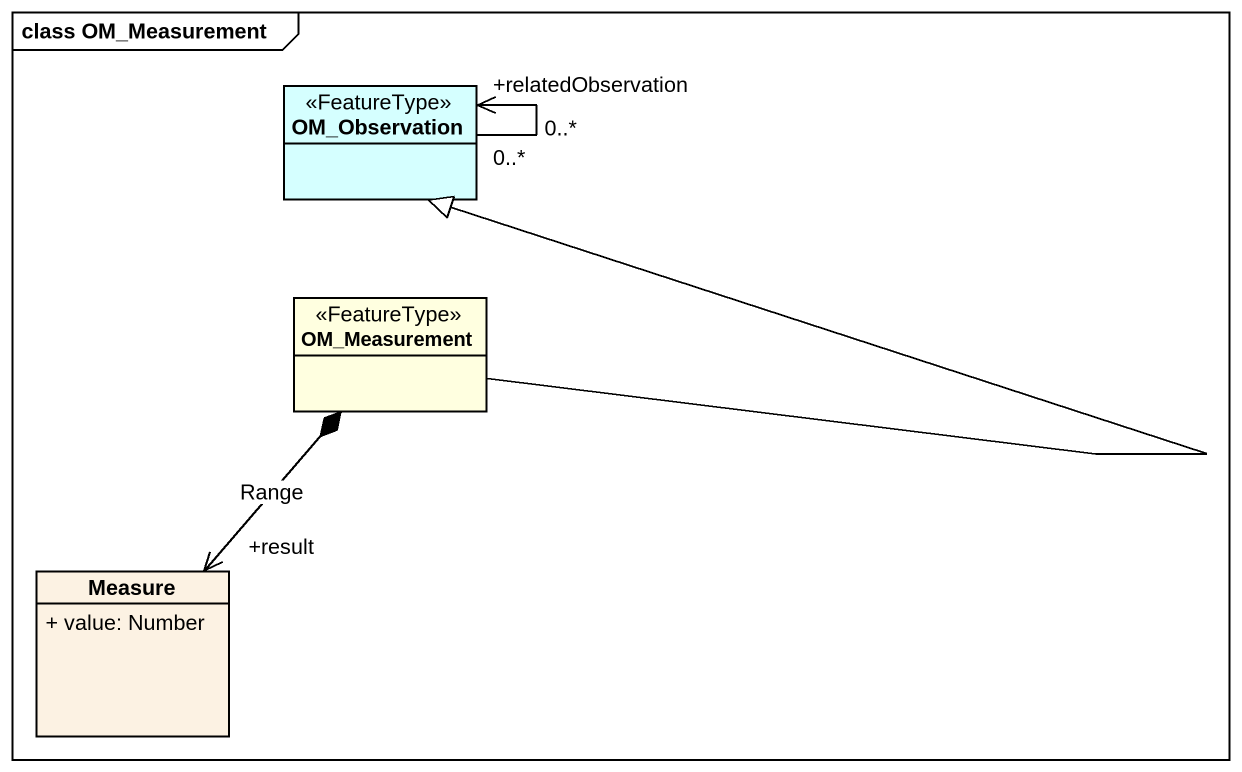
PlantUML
@startuml
mainframe class OM_Measurement
hide circle
hide empty members
skinparam classAttributeIconSize 0
class OM_Observation <<FeatureType>> #D5FFFF
class OM_Measurement <<FeatureType>> #FFFFE0
class Measure {
  + value: Number
}
OM_Observation "0..*" --> "+relatedObservation\n0..*" OM_Observation
OM_Measurement -up-|> OM_Observation
OM_Measurement *--> "+result" Measure : Range
@enduml
